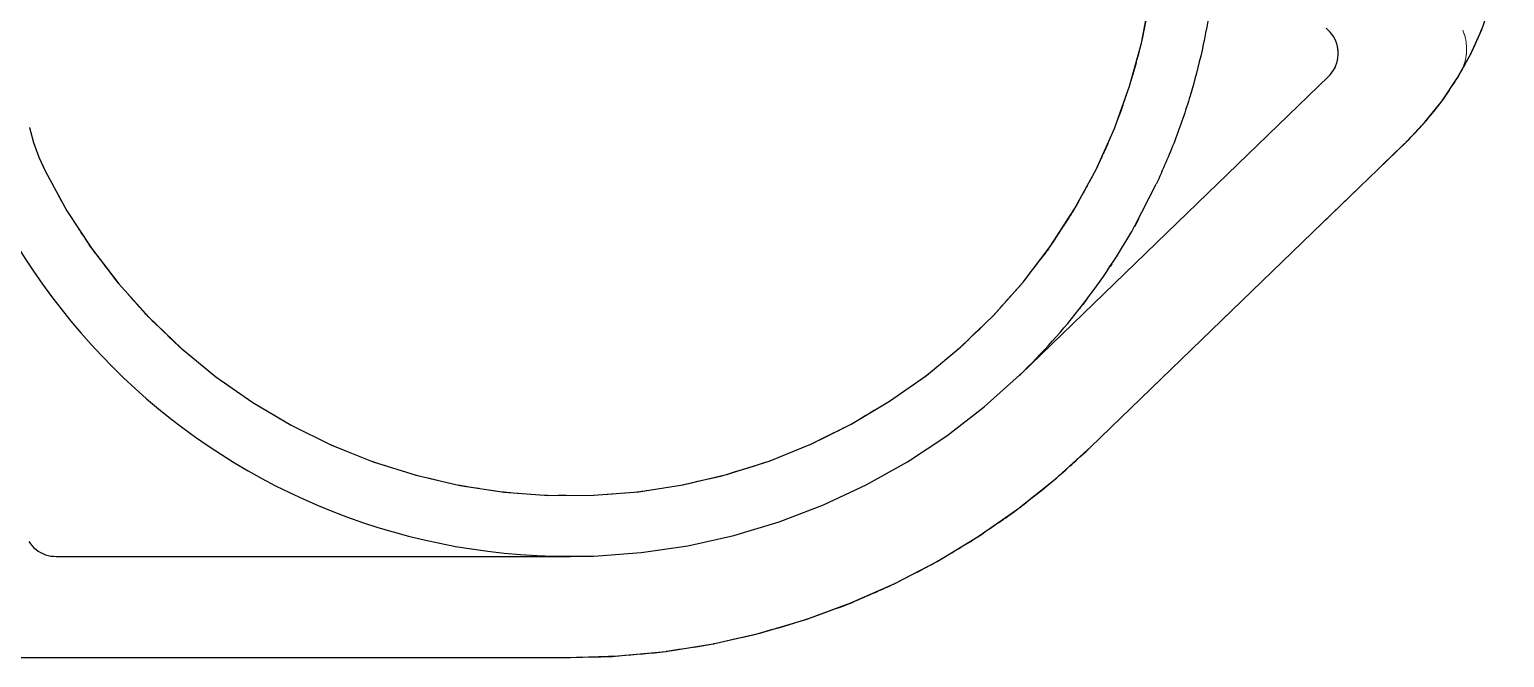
# Model space of a CAD drawing. Header units: millimetres. Extents: x -176 to 23, y -19 to 19.
# Drawn here: x -13.37 to 23.09, y -18.5 to -2.97 of the extents above; entities that cross this region are included whole.
import ezdxf

# ---------------------------------------------------------------- set-up
doc = ezdxf.new("R2010")
doc.units = ezdxf.units.MM
doc.linetypes.add('HIDDEN', pattern=[1.905, 1.27, -0.635])

msp = doc.modelspace()

# ---------------------------------------------------------------- linework, layer by layer
at = {"color": 7, "linetype": 'HIDDEN', "lineweight": 18}
for p, q in [((18.983, -3.522), (18.979, -3.478)), ((14.986, -7.763), (15, -7.75)), ((-0.001, -16), (0, -16))]:
    msp.add_line(p, q, dxfattribs=at)
at = {"color": 7, "linetype": 'Continuous', "lineweight": 25}
for p, q in [((13.956, -7.825), (14.487, -6.791)), ((13.388, -8.76), (13.344, -8.828)), ((-0.584, -15.989), (0.584, -15.989))]:
    msp.add_line(p, q, dxfattribs=at)
at = {"color": 7, "linetype": 'HIDDEN', "lineweight": 18, "flags": 128}
for points in [[(18.401, -0.474), (18.368, -0.286), (18.352, -0.095), (18.352, 0.095), (18.368, 0.286), (18.401, 0.474), (18.449, 0.659), (18.512, 0.839), (18.591, 1.013), (18.684, 1.18), (18.791, 1.338), (18.911, 1.487), (19.043, 1.624), (19.187, 1.751), (19.34, 1.864), (19.503, 1.964), (19.673, 2.05), (19.85, 2.121), (20.033, 2.177), (20.22, 2.218), (20.409, 2.242), (20.6, 2.25), (20.957, 2.25), (21.054, 2.254), (21.058, 2.254), (21.148, 2.265), (21.158, 2.267), (21.241, 2.284), (21.257, 2.288), (21.331, 2.31), (21.355, 2.318), (21.445, 2.353), (21.447, 2.354), (21.53, 2.395), (21.537, 2.4), (21.611, 2.443), (21.624, 2.452), (21.688, 2.498), (21.708, 2.513), (21.781, 2.576), (21.847, 2.644), (21.852, 2.65), (21.908, 2.716), (21.916, 2.728), (21.962, 2.793), (21.976, 2.814), (22.023, 2.898), (22.064, 2.984), (22.066, 2.989), (22.097, 3.072), (22.1, 3.084), (22.123, 3.163), (22.128, 3.181), (22.129, 3.187), (22.146, 3.282), (22.156, 3.376), (22.156, 3.381), (22.158, 3.47), (22.157, 3.481), (22.153, 3.564), (22.151, 3.582), (22.15, 3.589), (22.135, 3.684), (22.113, 3.777), (22.112, 3.78), (22.084, 3.866), (22.08, 3.875), (22.047, 3.953), (22.04, 3.968), (22.037, 3.976), (21.993, 4.057), (22.06, 3.938), (22.176, 3.729), (22.244, 3.592), (22.342, 3.393), (22.4, 3.261), (22.492, 3.05), (22.541, 2.925), (22.626, 2.702), (22.666, 2.583), (22.744, 2.346), (22.773, 2.25), (22.776, 2.236), (22.87, 1.884), (22.948, 1.526), (22.95, 1.517), (22.962, 1.441), (23.012, 1.147), (23.019, 1.086), (23.057, 0.776), (23.06, 0.729), (23.084, 0.403), (23.085, 0.372), (23.094, 0.029), (23.094, 0.013), (23.09, -0.262), (23.085, -0.347), (23.069, -0.638), (23.062, -0.707), (23.03, -1.011), (23.022, -1.069), (23.003, -1.196), (22.975, -1.381), (22.941, -1.551), (22.902, -1.748), (22.864, -1.902), (22.812, -2.112), (22.772, -2.251), (22.663, -2.596), (22.659, -2.608), (22.537, -2.937), (22.529, -2.959), (22.395, -3.275), (22.383, -3.303), (22.237, -3.608), (22.222, -3.64), (22.208, -3.666), (22.044, -3.969), (22.032, -3.99), (21.993, -4.057), (22.038, -3.972), (22.04, -3.968), (22.076, -3.885), (22.08, -3.875), (22.107, -3.796), (22.111, -3.78), (22.131, -3.705), (22.136, -3.68), (22.15, -3.585), (22.151, -3.582), (22.157, -3.491), (22.157, -3.481), (22.157, -3.396), (22.156, -3.381), (22.149, -3.303), (22.146, -3.278), (22.128, -3.183), (22.128, -3.181), (22.103, -3.092), (22.101, -3.084), (22.072, -3.003), (22.066, -2.989), (22.033, -2.917), (22.022, -2.895), (21.974, -2.811), (21.92, -2.733), (21.916, -2.728), (21.861, -2.659), (21.852, -2.65), (21.796, -2.591), (21.778, -2.574), (21.705, -2.511), (21.628, -2.455), (21.624, -2.452), (21.548, -2.405), (21.537, -2.4), (21.464, -2.362), (21.447, -2.354), (21.442, -2.352), (21.352, -2.317), (21.261, -2.289), (21.257, -2.288), (21.169, -2.269), (21.158, -2.267), (21.076, -2.256), (21.058, -2.254), (21.051, -2.254), (20.957, -2.25), (20.6, -2.25), (20.409, -2.242), (20.22, -2.218), (20.033, -2.177), (19.85, -2.121), (19.673, -2.05), (19.503, -1.964), (19.34, -1.864), (19.187, -1.751), (19.043, -1.624), (18.911, -1.487), (18.791, -1.338), (18.684, -1.18), (18.591, -1.013), (18.512, -0.839), (18.449, -0.659), (18.401, -0.474)], [(13.951, -7.834), (13.953, -7.831), (13.956, -7.825)]]:
    msp.add_lwpolyline(points, dxfattribs=at)
at = {"color": 7, "linetype": 'Continuous', "lineweight": 25, "flags": 128}
for points in [[(-52.5, -18.5), (0, -18.5), (1.185, -18.462), (2.364, -18.348), (3.534, -18.159), (4.69, -17.896), (5.826, -17.559), (6.939, -17.149), (8.023, -16.67), (9.074, -16.122), (10.087, -15.508), (11.06, -14.83), (11.987, -14.092), (12.864, -13.295), (18.595, -7.75), (20.663, -5.749), (21.128, -5.26), (21.55, -4.733), (21.926, -4.172), (22.253, -3.582), (22.53, -2.966), (22.753, -2.329)], [(-13.367, -5.39), (-13.264, -5.761), (-13.132, -6.124), (-12.974, -6.476), (-12.441, -7.449), (-11.835, -8.378), (-11.159, -9.258), (-10.419, -10.084), (-9.617, -10.852), (-8.76, -11.555), (-7.85, -12.191), (-6.895, -12.756), (-5.9, -13.245), (-4.87, -13.658), (-3.811, -13.99), (-2.731, -14.241), (-1.634, -14.408), (-0.527, -14.49), (0.582, -14.488), (1.688, -14.401), (2.784, -14.23), (3.864, -13.976), (4.921, -13.639), (5.95, -13.223), (6.943, -12.73), (7.896, -12.161), (8.803, -11.522), (9.658, -10.815), (10.457, -10.045), (11.194, -9.216), (11.866, -8.333), (12.469, -7.402), (12.998, -6.427), (13.451, -5.414), (13.826, -4.37), (14.119, -3.3), (14.33, -2.211)], [(-13.384, -15.632), (-13.346, -15.686), (-13.303, -15.738), (-13.256, -15.785), (-13.205, -15.828), (-13.151, -15.868), (-13.094, -15.902), (-13.034, -15.931), (-12.972, -15.956), (-12.909, -15.975), (-12.843, -15.989), (-12.777, -15.997), (-12.71, -16), (0, -16), (0.584, -15.989), (1.75, -15.904), (2.906, -15.734), (4.047, -15.48), (5.166, -15.143), (6.258, -14.726), (7.316, -14.229), (8.335, -13.657), (9.31, -13.013), (10.235, -12.298), (11.105, -11.518), (11.126, -11.499), (15, -7.75), (18.74, -4.132), (18.786, -4.083), (18.828, -4.03), (18.866, -3.974), (18.899, -3.914), (18.927, -3.853), (18.949, -3.789), (18.966, -3.723), (18.977, -3.657), (18.983, -3.589), (18.983, -3.522), (18.977, -3.454), (18.965, -3.388), (18.948, -3.322), (18.926, -3.258), (18.898, -3.197), (18.865, -3.138), (18.827, -3.082), (18.785, -3.029), (18.738, -2.98), (18.687, -2.935)], [(14.06, -7.634), (14.056, -7.642), (13.953, -7.831), (13.949, -7.836), (13.945, -7.844)], [(12.728, -9.694), (12.672, -9.766), (12.663, -9.778), (12.65, -9.795)]]:
    msp.add_lwpolyline(points, dxfattribs=at)
at = {"color": 7, "linetype": 'Continuous', "lineweight": 25}
for centre, radius, start, end in [((0, 0), 16, 90, 269.9968), ((0.006, -0.005), 15.992, 313.9511, 330.6901)]:
    msp.add_arc(centre, radius, start, end, dxfattribs=at)
for points, knots in [([(14.944, 5.716), (15.076, 5.349), (15.339, 4.615), (15.63, 3.482), (15.844, 2.332), (15.971, 1.169), (16.014, 0), (15.972, -1.169), (15.844, -2.332), (15.631, -3.482), (15.334, -4.613), (14.961, -5.722), (14.645, -6.435), (14.487, -6.791)], [0, 0, 0, 0, 0.090909, 0.181818, 0.272727, 0.363636, 0.454545, 0.545455, 0.636364, 0.727273, 0.818182, 0.909091, 1, 1, 1, 1]), ([(22.258, -3.573), (22.269, -3.549), (22.349, -3.383), (22.442, -3.173), (22.515, -3), (22.528, -2.969)], [0, 0, 0, 0, 0.118024, 0.842638, 1, 1, 1, 1]), ([(14.116, -3.312), (14.117, -3.308), (14.119, -3.301), (14.121, -3.293), (14.122, -3.289)], [0, 0, 0, 0, 0.5425071, 1, 1, 1, 1]), ([(21.931, -4.164), (21.921, -4.184), (21.904, -4.218), (22.208, -3.67), (22.18, -3.722), (22.246, -3.597), (22.25, -3.588), (22.251, -3.586)], [0, 0, 0, 0, 0.354967, 0.62542, 0.977609, 0.993081, 1, 1, 1, 1]), ([(13.821, -4.383), (13.823, -4.378), (13.826, -4.369), (13.829, -4.357), (13.831, -4.351)], [0, 0, 0, 0, 0.431763, 1, 1, 1, 1]), ([(21.552, -4.729), (21.554, -4.726), (21.676, -4.563), (21.772, -4.4), (21.922, -4.18), (21.922, -4.179), (21.922, -4.178)], [0, 0, 0, 0, 0.0148033, 0.8672356, 0.9239328, 1, 1, 1, 1]), ([(21.13, -5.258), (21.131, -5.256), (21.143, -5.243), (21.276, -5.073), (21.423, -4.903), (21.542, -4.743), (21.546, -4.738)], [0, 0, 0, 0, 0.009047, 0.08259, 0.968513, 1, 1, 1, 1]), ([(13.45, -5.417), (13.45, -5.416), (13.451, -5.414), (13.453, -5.41), (13.454, -5.407)], [0, 0, 0, 0, 0.400404, 1, 1, 1, 1]), ([(20.663, -5.749), (20.669, -5.743), (20.814, -5.596), (20.991, -5.412), (21.116, -5.273), (21.124, -5.264)], [0, 0, 0, 0, 0.042443, 0.940312, 1, 1, 1, 1]), ([(12.991, -6.44), (12.993, -6.436), (12.996, -6.429), (13, -6.422), (13.001, -6.419)], [0, 0, 0, 0, 0.659328, 1, 1, 1, 1]), ([(-12.443, -7.444), (-12.442, -7.446), (-12.441, -7.448), (-12.439, -7.452), (-12.438, -7.453)], [0, 0, 0, 0, 0.516661, 1, 1, 1, 1]), ([(12.46, -7.416), (12.462, -7.411), (12.467, -7.403), (12.473, -7.394), (12.475, -7.389)], [0, 0, 0, 0, 0.560208, 1, 1, 1, 1]), ([(11.859, -8.343), (11.861, -8.34), (11.866, -8.333), (11.872, -8.324), (11.875, -8.319)], [0, 0, 0, 0, 0.463498, 1, 1, 1, 1]), ([(-11.16, -9.257), (-11.16, -9.258), (-11.16, -9.258), (-11.158, -9.259), (-11.158, -9.26)], [0, 0, 0, 0, 0.5383571, 1, 1, 1, 1]), ([(11.192, -9.218), (11.193, -9.218), (11.194, -9.217), (11.196, -9.213), (11.198, -9.212)], [0, 0, 0, 0, 0.499244, 1, 1, 1, 1]), ([(-10.422, -10.082), (-10.421, -10.082), (-10.419, -10.084), (-10.417, -10.087), (-10.415, -10.088)], [0, 0, 0, 0, 0.5000096, 1, 1, 1, 1]), ([(9.85, -10.631), (9.85, -10.63), (9.888, -10.581), (10.331, -10.172), (10.458, -10.044), (10.458, -10.043)], [0, 0, 0, 0, 0.009308, 0.995344, 1, 1, 1, 1]), ([(-9.62, -10.849), (-9.619, -10.85), (-9.617, -10.851), (-9.616, -10.853), (-9.615, -10.854)], [0, 0, 0, 0, 0.542653, 1, 1, 1, 1]), ([(9.648, -10.823), (9.651, -10.821), (9.657, -10.816), (9.663, -10.811), (9.665, -10.809)], [0, 0, 0, 0, 0.595323, 1, 1, 1, 1]), ([(8.797, -11.526), (8.799, -11.525), (8.802, -11.522), (8.808, -11.518), (8.811, -11.515)], [0, 0, 0, 0, 0.47644, 1, 1, 1, 1]), ([(-7.852, -12.19), (-7.852, -12.19), (-7.851, -12.191), (-7.849, -12.192), (-7.848, -12.193)], [0, 0, 0, 0, 0.499017, 1, 1, 1, 1]), ([(-6.9, -12.753), (-6.898, -12.754), (-6.896, -12.755), (-6.892, -12.757), (-6.89, -12.758)], [0, 0, 0, 0, 0.517555, 1, 1, 1, 1]), ([(6.091, -13.153), (6.092, -13.152), (6.243, -13.068), (6.769, -12.821), (6.944, -12.729), (6.944, -12.729)], [0, 0, 0, 0, 0.006691, 0.997698, 1, 1, 1, 1]), ([(-5.906, -13.243), (-5.904, -13.243), (-5.9, -13.245), (-5.897, -13.247), (-5.895, -13.247)], [0, 0, 0, 0, 0.553265, 1, 1, 1, 1]), ([(5.942, -13.226), (5.945, -13.225), (5.949, -13.223), (5.953, -13.221), (5.955, -13.22)], [0, 0, 0, 0, 0.574062, 1, 1, 1, 1]), ([(11.989, -14.089), (11.992, -14.087), (12.008, -14.074), (12.296, -13.81), (12.595, -13.549), (12.859, -13.301), (12.864, -13.295)], [0, 0, 0, 0, 0.0081314, 0.0522083, 0.9794082, 1, 1, 1, 1]), ([(-4.874, -13.656), (-4.873, -13.657), (-4.87, -13.658), (-4.868, -13.658), (-4.868, -13.658)], [0, 0, 0, 0, 0.55486, 1, 1, 1, 1]), ([(3.877, -13.972), (3.877, -13.971), (4.048, -13.908), (4.74, -13.702), (4.923, -13.639), (4.923, -13.638)], [0, 0, 0, 0, 0.000618, 0.996073, 1, 1, 1, 1]), ([(-3.815, -13.989), (-3.814, -13.989), (-3.812, -13.99), (-3.808, -13.991), (-3.806, -13.991)], [0, 0, 0, 0, 0.494759, 1, 1, 1, 1]), ([(2.877, -14.208), (2.878, -14.208), (2.951, -14.183), (3.605, -14.046), (3.864, -13.976), (3.865, -13.975)], [0, 0, 0, 0, 0.00761, 0.99923, 1, 1, 1, 1]), ([(11.063, -14.828), (11.066, -14.826), (11.082, -14.813), (11.378, -14.574), (11.706, -14.327), (11.973, -14.103), (11.982, -14.096)], [0, 0, 0, 0, 0.008885, 0.05361, 0.970269, 1, 1, 1, 1]), ([(-2.737, -14.239), (-2.735, -14.24), (-2.731, -14.24), (-2.727, -14.241), (-2.725, -14.241)], [0, 0, 0, 0, 0.551664, 1, 1, 1, 1]), ([(-1.641, -14.407), (-1.638, -14.407), (-1.634, -14.407), (-1.631, -14.408), (-1.629, -14.408)], [0, 0, 0, 0, 0.553259, 1, 1, 1, 1]), ([(0.58, -14.488), (0.58, -14.488), (0.582, -14.488), (0.585, -14.488), (0.586, -14.488)], [0, 0, 0, 0, 0.488857, 1, 1, 1, 1]), ([(1.682, -14.402), (1.684, -14.402), (1.688, -14.401), (1.693, -14.401), (1.696, -14.4)], [0, 0, 0, 0, 0.457207, 1, 1, 1, 1]), ([(2.78, -14.231), (2.781, -14.231), (2.784, -14.23), (2.787, -14.229), (2.789, -14.229)], [0, 0, 0, 0, 0.517362, 1, 1, 1, 1]), ([(10.091, -15.505), (10.095, -15.503), (10.111, -15.492), (10.422, -15.272), (10.769, -15.044), (11.047, -14.839), (11.055, -14.834)], [0, 0, 0, 0, 0.01082, 0.050903, 0.97358, 1, 1, 1, 1]), ([(9.078, -16.119), (9.082, -16.117), (9.097, -16.109), (9.436, -15.9), (9.786, -15.702), (10.076, -15.515), (10.082, -15.511)], [0, 0, 0, 0, 0.0144, 0.050412, 0.979105, 1, 1, 1, 1]), ([(8.027, -16.668), (8.032, -16.666), (8.046, -16.658), (8.395, -16.472), (8.758, -16.299), (9.064, -16.127), (9.069, -16.125)], [0, 0, 0, 0, 0.014921, 0.047077, 0.984578, 1, 1, 1, 1]), ([(6.943, -17.148), (6.947, -17.146), (6.962, -17.14), (7.317, -16.978), (7.706, -16.823), (8.015, -16.674), (8.019, -16.672)], [0, 0, 0, 0, 0.013756, 0.04248, 0.988308, 1, 1, 1, 1]), ([(5.83, -17.557), (5.835, -17.555), (5.85, -17.551), (6.214, -17.41), (6.605, -17.286), (6.933, -17.152), (6.935, -17.151)], [0, 0, 0, 0, 0.0137339, 0.0404451, 0.9915619, 1, 1, 1, 1]), ([(4.693, -17.895), (4.698, -17.893), (4.711, -17.89), (5.086, -17.773), (5.483, -17.674), (5.82, -17.56), (5.823, -17.56)], [0, 0, 0, 0, 0.013197, 0.036671, 0.992493, 1, 1, 1, 1]), ([(2.366, -18.348), (2.37, -18.348), (2.379, -18.346), (2.768, -18.276), (3.176, -18.232), (3.532, -18.16), (3.533, -18.159)], [0, 0, 0, 0, 0.010595, 0.024282, 0.997044, 1, 1, 1, 1]), ([(3.537, -18.159), (3.541, -18.158), (3.553, -18.156), (3.936, -18.062), (4.34, -17.99), (4.686, -17.897), (4.688, -17.896)], [0, 0, 0, 0, 0.01238, 0.031023, 0.994708, 1, 1, 1, 1]), ([(0, -18.5), (0.002, -18.5), (0.005, -18.5), (0.393, -18.479), (0.818, -18.491), (1.184, -18.462), (1.184, -18.462)], [0, 0, 0, 0, 0.004436, 0.008858, 0.999624, 1, 1, 1, 1]), ([(1.185, -18.462), (1.188, -18.462), (1.194, -18.461), (1.589, -18.415), (1.999, -18.4), (2.363, -18.348), (2.364, -18.348)], [0, 0, 0, 0, 0.007836, 0.016661, 0.998684, 1, 1, 1, 1])]:
    msp.add_open_spline(points, degree=3, knots=knots, dxfattribs=at)
at = {"color": 7, "linetype": 'HIDDEN', "lineweight": 18}
for points, knots in [([(14.122, -3.289), (14.133, -3.241), (14.151, -3.163), (14.188, -2.992), (14.22, -2.815), (14.26, -2.629), (14.279, -2.506), (14.303, -2.372), (14.318, -2.283), (14.328, -2.222)], [0, 0, 0, 0, 0.142338, 0.230024, 0.495492, 0.614868, 0.745423, 0.824115, 1, 1, 1, 1]), ([(18.979, -3.478), (18.979, -3.475), (18.978, -3.468), (18.976, -3.444), (18.971, -3.416), (18.963, -3.378), (18.956, -3.35), (18.946, -3.314), (18.936, -3.286), (18.923, -3.251), (18.911, -3.224), (18.895, -3.191), (18.881, -3.164), (18.862, -3.133), (18.845, -3.107), (18.824, -3.078), (18.805, -3.053), (18.782, -3.026), (18.761, -3.003), (18.745, -2.987), (18.738, -2.98)], [0, 0, 0, 0, 0.0137047, 0.0464841, 0.1415956, 0.1759429, 0.2654819, 0.3016299, 0.3859324, 0.4238129, 0.5032792, 0.5428864, 0.6179726, 0.6593737, 0.7305655, 0.773897, 0.8417044, 0.8871827, 0.9520972, 1, 1, 1, 1]), ([(22.528, -2.969), (22.529, -2.968), (22.53, -2.966), (22.53, -2.965), (22.53, -2.965)], [0, 0, 0, 0, 0.502915, 1, 1, 1, 1]), ([(13.831, -4.351), (13.858, -4.262), (13.888, -4.164), (13.967, -3.907), (14.007, -3.734), (14.055, -3.567), (14.06, -3.541), (14.081, -3.459), (14.099, -3.384), (14.116, -3.312)], [0, 0, 0, 0, 0.272168, 0.302239, 0.715857, 0.743752, 0.771755, 0.782458, 1, 1, 1, 1]), ([(22.251, -3.586), (22.252, -3.584), (22.254, -3.58), (22.256, -3.576), (22.258, -3.573)], [0, 0, 0, 0, 0.315216, 1, 1, 1, 1]), ([(18.927, -3.853), (18.904, -3.915), (18.879, -3.982), (18.937, -3.824), (18.948, -3.794), (18.949, -3.789), (18.974, -3.695), (18.963, -3.738), (18.969, -3.705), (18.971, -3.688), (18.973, -3.677), (18.975, -3.671)], [0, 0, 0, 0, 0.2723145, 0.2902925, 0.3119141, 0.3195362, 0.3377593, 0.4603211, 0.4706397, 0.6627012, 1, 1, 1, 1]), ([(21.922, -4.178), (21.923, -4.176), (21.927, -4.169), (21.929, -4.166), (21.931, -4.164)], [0, 0, 0, 0, 0.3165006, 1, 1, 1, 1]), ([(13.454, -5.407), (13.497, -5.294), (13.55, -5.154), (13.622, -4.97), (13.71, -4.72), (13.486, -5.304), (13.764, -4.57), (13.815, -4.402), (13.821, -4.383)], [0, 0, 0, 0, 0.258377, 0.315796, 0.423102, 0.568582, 0.949803, 1, 1, 1, 1]), ([(21.546, -4.738), (21.547, -4.736), (21.549, -4.733), (21.551, -4.73), (21.552, -4.729)], [0, 0, 0, 0, 0.581603, 1, 1, 1, 1]), ([(-13.367, -5.39), (-13.367, -5.39), (-13.356, -5.44), (-13.297, -5.63), (-13.265, -5.758), (-13.264, -5.761), (-13.264, -5.761)], [0, 0, 0, 0, 0.002419, 0.97647, 0.996703, 1, 1, 1, 1]), ([(13.001, -6.419), (13.005, -6.413), (13.076, -6.273), (13.138, -6.131), (13.223, -5.948), (13.257, -5.876), (13.353, -5.649), (13.01, -6.386), (13.402, -5.541), (13.449, -5.42), (13.45, -5.417)], [0, 0, 0, 0, 0.0134222, 0.2886933, 0.3367672, 0.3569349, 0.4365291, 0.6194225, 0.9913633, 1, 1, 1, 1]), ([(21.124, -5.264), (21.125, -5.263), (21.127, -5.261), (21.129, -5.258), (21.13, -5.258)], [0, 0, 0, 0, 0.70003, 1, 1, 1, 1]), ([(-13.263, -5.762), (-13.263, -5.763), (-13.224, -5.882), (-13.178, -6.006), (-13.134, -6.121), (-13.133, -6.122)], [0, 0, 0, 0, 0.007711, 0.985743, 1, 1, 1, 1]), ([(18.595, -7.75), (19.236, -7.13), (19.928, -6.461), (20.613, -5.797), (20.663, -5.749)], [0, 0, 0, 0, 0.927405, 1, 1, 1, 1]), ([(-13.132, -6.125), (-13.132, -6.125), (-13.107, -6.19), (-13.03, -6.348), (-12.976, -6.47), (-12.971, -6.481), (-12.964, -6.495), (-12.783, -6.816), (-12.601, -7.182), (-12.446, -7.439), (-12.443, -7.444)], [0, 0, 0, 0, 0.001061, 0.249015, 0.258914, 0.260282, 0.274066, 0.291362, 0.986889, 1, 1, 1, 1]), ([(12.475, -7.389), (12.485, -7.373), (12.538, -7.285), (12.679, -7.023), (12.853, -6.712), (12.961, -6.498), (12.991, -6.44)], [0, 0, 0, 0, 0.0537, 0.29315, 0.80958, 1, 1, 1, 1]), ([(-12.438, -7.453), (-12.434, -7.459), (-12.425, -7.474), (-12.229, -7.773), (-12.031, -8.092), (-11.842, -8.367), (-11.835, -8.377)], [0, 0, 0, 0, 0.01869, 0.0497, 0.965273, 1, 1, 1, 1]), ([(11.875, -8.319), (11.895, -8.291), (11.948, -8.215), (12.121, -7.938), (12.323, -7.645), (12.443, -7.443), (12.46, -7.416)], [0, 0, 0, 0, 0.098219, 0.262824, 0.900307, 1, 1, 1, 1]), ([(-11.834, -8.378), (-11.834, -8.379), (-11.83, -8.384), (-11.809, -8.414), (-11.591, -8.683), (-11.259, -9.141), (-11.161, -9.256), (-11.16, -9.257)], [0, 0, 0, 0, 0.003016, 0.043474, 0.079956, 0.993418, 1, 1, 1, 1]), ([(11.198, -9.212), (11.224, -9.18), (11.272, -9.121), (11.458, -8.86), (11.718, -8.546), (11.851, -8.354), (11.859, -8.343)], [0, 0, 0, 0, 0.112354, 0.210378, 0.955594, 1, 1, 1, 1]), ([(13.344, -8.828), (13.344, -8.828), (13.344, -8.828), (13.366, -8.794), (13.388, -8.76)], [0, 0, 0, 0, 0.004533, 1, 1, 1, 1]), ([(-11.158, -9.26), (-11.153, -9.265), (-11.143, -9.278), (-10.893, -9.546), (-10.614, -9.884), (-10.424, -10.079), (-10.422, -10.082)], [0, 0, 0, 0, 0.019672, 0.044839, 0.986299, 1, 1, 1, 1]), ([(10.458, -10.043), (10.46, -10.042), (10.477, -10.024), (10.53, -9.968), (10.652, -9.81), (11.102, -9.331), (11.191, -9.22), (11.192, -9.218)], [0, 0, 0, 0, 0.007719, 0.10471, 0.161425, 0.986002, 1, 1, 1, 1]), ([(12.65, -9.795), (12.562, -9.907), (12.472, -10.022), (12.857, -9.53), (12.793, -9.613), (12.728, -9.694)], [0, 0, 0, 0, 0.501435, 0.507875, 1, 1, 1, 1]), ([(-10.415, -10.088), (-10.411, -10.093), (-10.397, -10.107), (-10.129, -10.357), (-9.832, -10.66), (-9.624, -10.846), (-9.62, -10.849)], [0, 0, 0, 0, 0.019597, 0.056954, 0.983703, 1, 1, 1, 1]), ([(-9.615, -10.854), (-9.612, -10.856), (-9.601, -10.866), (-9.584, -10.88), (-9.567, -10.893), (-9.561, -10.898)], [0, 0, 0, 0, 0.152107, 0.678534, 1, 1, 1, 1]), ([(8.811, -11.515), (8.829, -11.501), (8.871, -11.47), (9.128, -11.252), (9.438, -11.01), (9.631, -10.839), (9.648, -10.823)], [0, 0, 0, 0, 0.061341, 0.142835, 0.924066, 1, 1, 1, 1]), ([(9.665, -10.809), (9.672, -10.802), (9.73, -10.751), (9.843, -10.644), (9.848, -10.634), (9.85, -10.631)], [0, 0, 0, 0, 0.087091, 0.688173, 1, 1, 1, 1]), ([(-8.76, -11.555), (-8.76, -11.555), (-8.755, -11.558), (-8.747, -11.564), (-8.444, -11.769), (-8.033, -12.076), (-7.854, -12.189), (-7.852, -12.19)], [0, 0, 0, 0, 0.000018, 0.014442, 0.028446, 0.991874, 1, 1, 1, 1]), ([(7.898, -12.16), (7.915, -12.149), (7.949, -12.127), (8.225, -11.921), (8.608, -11.674), (8.792, -11.53), (8.797, -11.526)], [0, 0, 0, 0, 0.05455, 0.110049, 0.97418, 1, 1, 1, 1]), ([(-7.848, -12.193), (-7.841, -12.197), (-7.825, -12.207), (-7.509, -12.387), (-7.152, -12.617), (-6.904, -12.751), (-6.9, -12.753)], [0, 0, 0, 0, 0.021388, 0.052194, 0.982254, 1, 1, 1, 1]), ([(6.944, -12.729), (6.945, -12.728), (6.953, -12.724), (6.978, -12.71), (7.238, -12.542), (7.829, -12.207), (7.895, -12.162), (7.896, -12.162)], [0, 0, 0, 0, 0.004545, 0.040261, 0.068148, 0.992047, 1, 1, 1, 1]), ([(-6.89, -12.758), (-6.884, -12.761), (-6.864, -12.772), (-6.541, -12.927), (-6.167, -13.125), (-5.915, -13.238), (-5.906, -13.243)], [0, 0, 0, 0, 0.019806, 0.062935, 0.96601, 1, 1, 1, 1]), ([(-5.895, -13.247), (-5.891, -13.249), (-5.874, -13.257), (-5.514, -13.401), (-5.171, -13.546), (-4.886, -13.652), (-4.874, -13.656)], [0, 0, 0, 0, 0.017656, 0.069344, 0.960221, 1, 1, 1, 1]), ([(4.923, -13.638), (4.925, -13.638), (4.93, -13.636), (4.949, -13.629), (5.282, -13.492), (5.68, -13.343), (5.931, -13.231), (5.942, -13.226)], [0, 0, 0, 0, 0.008953, 0.028009, 0.067091, 0.956866, 1, 1, 1, 1]), ([(5.955, -13.22), (5.961, -13.218), (5.994, -13.203), (6.059, -13.172), (6.082, -13.158), (6.091, -13.153)], [0, 0, 0, 0, 0.116761, 0.668755, 1, 1, 1, 1]), ([(-4.868, -13.658), (-4.866, -13.659), (-4.857, -13.663), (-4.821, -13.675), (-4.486, -13.773), (-4.055, -13.925), (-3.819, -13.988), (-3.815, -13.989)], [0, 0, 0, 0, 0.008888, 0.049195, 0.096809, 0.986586, 1, 1, 1, 1]), ([(-3.806, -13.991), (-3.798, -13.994), (-3.775, -14), (-3.426, -14.075), (-2.98, -14.192), (-2.745, -14.238), (-2.737, -14.239)], [0, 0, 0, 0, 0.023572, 0.065136, 0.967283, 1, 1, 1, 1]), ([(2.789, -14.229), (2.796, -14.228), (2.827, -14.222), (2.871, -14.211), (2.876, -14.209), (2.877, -14.208)], [0, 0, 0, 0, 0.15236, 0.710885, 1, 1, 1, 1]), ([(3.865, -13.975), (3.865, -13.975), (3.868, -13.975), (3.874, -13.973), (3.876, -13.972), (3.877, -13.972)], [0, 0, 0, 0, 0.1242, 0.66776, 1, 1, 1, 1]), ([(11.982, -14.096), (11.983, -14.094), (11.986, -14.092), (11.988, -14.09), (11.989, -14.089)], [0, 0, 0, 0, 0.628682, 1, 1, 1, 1]), ([(-2.725, -14.241), (-2.718, -14.243), (-2.696, -14.247), (-2.324, -14.302), (-1.936, -14.371), (-1.655, -14.405), (-1.641, -14.407)], [0, 0, 0, 0, 0.023576, 0.077185, 0.951718, 1, 1, 1, 1]), ([(-1.629, -14.408), (-1.626, -14.408), (-1.608, -14.411), (-1.205, -14.443), (-0.854, -14.474), (-0.547, -14.489), (-0.529, -14.49)], [0, 0, 0, 0, 0.016784, 0.078506, 0.94764, 1, 1, 1, 1]), ([(-0.527, -14.49), (-0.527, -14.49), (-0.528, -14.49), (-0.523, -14.491), (-0.46, -14.492), (-0.172, -14.481), (0.395, -14.498), (0.578, -14.488), (0.58, -14.488)], [0, 0, 0, 0, 0.00379, 0.016576, 0.073543, 0.125654, 0.990393, 1, 1, 1, 1]), ([(0.586, -14.488), (0.599, -14.487), (0.934, -14.47), (1.288, -14.433), (1.649, -14.406), (1.676, -14.403), (1.682, -14.402)], [0, 0, 0, 0, 0.034505, 0.921671, 0.981945, 1, 1, 1, 1]), ([(1.696, -14.4), (1.708, -14.399), (1.736, -14.395), (1.742, -14.395), (2.154, -14.326), (2.524, -14.282), (2.776, -14.232), (2.78, -14.231)], [0, 0, 0, 0, 0.02947, 0.06448, 0.12763, 0.985001, 1, 1, 1, 1]), ([(11.055, -14.834), (11.056, -14.833), (11.059, -14.831), (11.062, -14.829), (11.063, -14.828)], [0, 0, 0, 0, 0.61493, 1, 1, 1, 1]), ([(10.082, -15.511), (10.084, -15.51), (10.087, -15.508), (10.09, -15.506), (10.091, -15.505)], [0, 0, 0, 0, 0.576147, 1, 1, 1, 1]), ([(9.069, -16.125), (9.07, -16.124), (9.074, -16.122), (9.076, -16.12), (9.078, -16.119)], [0, 0, 0, 0, 0.4962805, 1, 1, 1, 1]), ([(8.019, -16.672), (8.02, -16.671), (8.023, -16.67), (8.025, -16.668), (8.027, -16.668)], [0, 0, 0, 0, 0.473561, 1, 1, 1, 1]), ([(6.935, -17.151), (6.936, -17.15), (6.939, -17.149), (6.941, -17.148), (6.943, -17.148)], [0, 0, 0, 0, 0.454526, 1, 1, 1, 1]), ([(5.823, -17.56), (5.824, -17.559), (5.826, -17.558), (5.829, -17.558), (5.83, -17.557)], [0, 0, 0, 0, 0.439212, 1, 1, 1, 1]), ([(3.533, -18.159), (3.534, -18.159), (3.535, -18.159), (3.536, -18.159), (3.537, -18.159)], [0, 0, 0, 0, 0.37084, 1, 1, 1, 1]), ([(4.688, -17.896), (4.688, -17.896), (4.69, -17.895), (4.692, -17.895), (4.693, -17.895)], [0, 0, 0, 0, 0.4141106, 1, 1, 1, 1])]:
    msp.add_open_spline(points, degree=3, knots=knots, dxfattribs=at)

doc.saveas('drawing.dxf')
